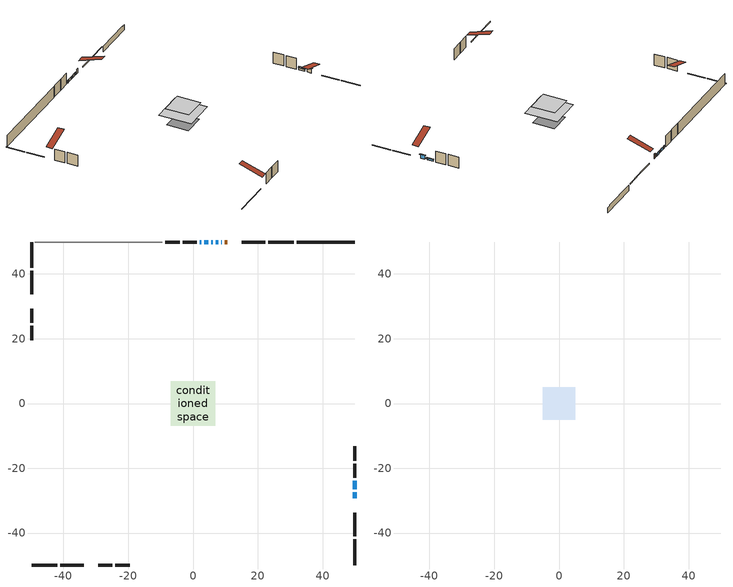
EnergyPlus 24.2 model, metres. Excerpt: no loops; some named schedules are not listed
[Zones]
conditioned space
 floor outside (Floor1 construction): -1.75,-1.75 -1.75,1.75 1.75,1.75 1.75,-1.75 z0.31
 floor adiabatic (AdiabaticFloorConstruction): -6.82,-6.82 -6.82,6.82 6.82,6.82 6.82,-6.82 z2.75
 floor foundation (Slab1 construction): -4.57,-4.57 -4.57,4.57 4.57,4.57 4.57,-4.57 z-2.13
 wall outside (RimJoist1 construction): 31.16,49.88 23.26,49.88 / -49.88,-49.88 -41.98,-49.88 / -49.88,49.88 -49.88,41.98 / 49.88,-49.88 49.88,-41.98 z0.31:0.61
 wall outside (RimJoist2 construction): 22.33,49.88 15.01,49.88 / -41.05,-49.88 -33.73,-49.88 / -49.88,41.05 -49.88,33.73 / 49.88,-41.05 49.88,-33.73 z0.31:0.61
 wall outside (AdiabaticWallConstruction 1): 10.59,49.88 9.8,49.88 z0.31:2.34
 wall outside (AdiabaticWallConstruction): 8.88,49.88 8.75,49.88 / 7.82,49.88 6.95,49.88 / 6.03,49.88 5.58,49.88 / 4.66,49.88 3.5,49.88 / 2.57,49.88 2.1,49.88 z0.31:1.53; 49.88,-29.3 49.88,-27.47 z0.31:1.99; 49.88,-26.54 49.88,-23.9 z0.31:1.12
 wall outside (Wall1 construction): 1.17,49.88 -3.17,49.88 / -29.3,-49.88 -24.96,-49.88 / -49.88,29.3 -49.88,24.96 / 49.88,-22.97 49.88,-18.64 z0.31:5.19
 wall outside (Wall2 construction): -4.1,49.88 -8.58,49.88 / -24.03,-49.88 -19.55,-49.88 / -49.88,24.03 -49.88,19.55 / 49.88,-17.71 49.88,-13.22 z0.31:5.19
 wall foundation (FoundationWall1 construction): 32.09,49.88,-2.13 32.09,49.88,0.31 48.1,49.88,0.31 48.1,49.88,-0.01 49.88,49.88,-0.01 49.88,49.88,-2.13
 wall adiabatic (Wall3 construction): -9.51,49.88 -48.95,49.88 z0.31:5.19
 window (WindowConstruction 5): 8.87,49.88 8.75,49.88 z0.31:1.53
 window (WindowConstruction): 7.82,49.88 6.96,49.88 z0.31:1.53
 window (WindowConstruction 1): 49.88,-29.3 49.88,-27.47 z0.31:1.99
 window (WindowConstruction 2): 6.03,49.88 5.59,49.88 z0.31:1.53
 window (WindowConstruction 3): 4.66,49.88 3.5,49.88 z0.31:1.53
 window (WindowConstruction 4): 49.88,-26.54 49.88,-23.9 z0.31:1.12
 window (WindowConstruction 6): 2.57,49.88 2.1,49.88 z0.31:1.53
 door (Door): 10.59,49.88 9.8,49.88 z0.31:2.34
 ceiling adiabatic (AdiabaticFloorConstruction): 6.82,-6.82 6.82,6.82 -6.82,6.82 -6.82,-6.82 z2.75
attic - vented
 floor to conditioned space (Floor2 construction Reversed): -5.01,-5.01 -5.01,5.01 5.01,5.01 5.01,-5.01 z5.19
 roof outside (Roof1 construction): 11.51,49.88,5.19 11.51,40.12,8.44 14.09,40.12,8.44 14.09,49.88,5.19; -30.23,-49.88,5.19 -30.23,-40.12,8.44 -32.8,-40.12,8.44 -32.8,-49.88,5.19; -49.88,30.23,5.19 -40.12,30.23,8.44 -40.12,32.8,8.44 -49.88,32.8,5.19; 49.88,-30.23,5.19 40.12,-30.23,8.44 40.12,-32.8,8.44 49.88,-32.8,5.19
shading: 49.88,-27.23 49.88,-29.54 50.49,-29.54 50.49,-27.23 z2.23; 49.88,-23.66 49.88,-26.78 50.49,-26.78 50.49,-23.66 z1.36
[Building]
Building 1: Terrain=Suburbs
[Site:Location]
London AP_ON: Latitude {deg}=43.03; Longitude {deg}=-81.15; Time Zone {hr}=-5; Elevation {m}=278; Keep Site Location Information=Yes
[Site:GroundTemperature:Shallow]
3.98693, 1.93205, 1.76749, 2.74264, 6.6573, 10.5537, 13.9317, 16.0716, 16.2534, 14.513, 11.2211, 7.44421
[Site:WaterMainsTemperature]
Calculation Method=Schedule; Temperature Schedule=mains temperature schedule
[Material] Roughness=Rough; Thermal Absorptance=0.9
Name | Thickness {m} | Conductivity {W/m-K} | Density {kg/m3} | Specific Heat {J/kg-K} | Solar Absorptance | Visible Absorptance
asphalt or fiberglass shingles | 0.00635 | 0.162714 | 1121.4 | 1465.45 | 0.4 | 0.4
ceiling loosefill ins | 0.169333 | 0.0480833 | 16.02 | 1046.75 | 0.7 | 0.7
ceiling stud and cavity | 0.1397 | 0.0930096 | 65.682 | 1177.47 | 0.7 | 0.7
concrete 4.0 in. | 0.1016 | 1.803125 | 2242.8 | 837.4 | 0.7 | 0.7
concrete 8.0 in. | 0.2032 | 1.803125 | 2242.8 | 837.4 | 0.7 | 0.7
door material | 0.04445 | 0.053851 | 512.64 | 1214.23 | 0.7 | 0.7
exterior vertical ins | 0.0460229 | 0.029427 | 32.04 | 1214.23 | 0.7 | 0.7
floor covering | 0.0127 | 0.0433444 | 54.468 | 1339.84 | 0.6 | 0.6
floor rigid ins; rim joist rigid ins | 0.051816 | 0.029427 | 32.04 | 1214.23 | 0.7 | 0.7
floor rigid ins 1; wall rigid ins | 0.512978 | 0.029427 | 32.04 | 1214.23 | 0.7 | 0.7
floor stud and cavity | 0.1397 | 0.35706 | 92.3553 | 1139.71 | 0.7 | 0.7
floor stud and cavity 1 | 0.1397 | 1.75129 | 37.0049 | 1207.88 | 0.7 | 0.7
furniture material conditioned space 1 | 0.1524 | 0.115458 | 640.8 | 1214.23 | 0.6 | 0.6
gypsum board | 0.0127 | 0.160291 | 801 | 837.4 | 0.6 | 0.6
gypsum board 1 | 0.0127 | 0.160291 | 801 | 837.4 | 0.7 | 0.7
osb sheathing 0.5 in. | 0.0127 | 0.115458 | 512.64 | 1214.23 | 0.7 | 0.7
osb sheathing 0.5 in. 1 | 0.0127 | 0.115458 | 512.64 | 1214.23 | 0.4 | 0.4
osb sheathing 0.75 in. | 0.01905 | 0.115458 | 512.64 | 1214.23 | 0.7 | 0.7
osb sheathing 2.0 in. | 0.0508 | 0.115458 | 512.64 | 1214.23 | 0.7 | 0.7
rim joist stud and cavity | 0.0508 | 0.0451784 | 125.044 | 1163.47 | 0.6 | 0.6
rim joist stud and cavity 1 | 0.0508 | 0.0348186 | 125.044 | 1163.47 | 0.6 | 0.6
wall stud and cavity | 0.1397 | 0.0820459 | 139.0536 | 1170.24 | 0.7 | 0.7
wall stud and cavity 1 | 0.1397 | 0.0940029 | 139.0536 | 1170.24 | 0.7 | 0.7
wall stud and cavity 2 | 0.1397 | 0.0847139 | 139.0536 | 1170.24 | 0.7 | 0.7
wall stud and cavity 3 | 0.0889 | 0.380278 | 52.3479 | 1209.89 | 0.7 | 0.7
wall stud and cavity 4 | 0.0889 | 0.391764 | 83.0341 | 1211.67 | 0.7 | 0.7
wood siding | 0.0254 | 0.102417 | 544.68 | 1172.36 | 0.4 | 0.4
wood siding 1; wood siding 2; wood siding 3 | 0.0254 | 0.102417 | 544.68 | 1172.36 | 0.7 | 0.7
[WindowMaterial:SimpleGlazingSystem]
Name | U-Factor {W/m2-K} | Solar Heat Gain Coefficient
WindowMaterial | 3.28302 | 0.54
WindowMaterial 1 | 3.29154 | 0.62
WindowMaterial 2 | 3.26996 | 0.46
WindowMaterial 3 | 3.28586 | 0.56
WindowMaterial 4 | 3.281884 | 0.54
WindowMaterial 5 | 5.3447 | 0.57
WindowMaterial 6 | 3.22851 | 0.37
[Construction]
AdiabaticFloorConstruction: floor stud and cavity 1, floor rigid ins 1, osb sheathing 0.75 in., floor covering
AdiabaticWallConstruction: wood siding 2, wall rigid ins, wall stud and cavity 3, gypsum board
AdiabaticWallConstruction 1: wood siding 3, wall rigid ins, wall stud and cavity 3, gypsum board
Door: door material
Floor1 construction: floor stud and cavity, floor rigid ins, osb sheathing 0.75 in., floor covering
Floor2 construction Reversed: gypsum board, ceiling stud and cavity, ceiling loosefill ins
FoundationWall1 construction: concrete 8.0 in., gypsum board 1
furniture construction conditioned space 1: furniture material conditioned space 1
PartitionWallConstruction: gypsum board, wall stud and cavity 4, gypsum board
RimJoist1 construction: wood siding 1, osb sheathing 2.0 in., rim joist stud and cavity
RimJoist2 construction: wood siding 1, rim joist rigid ins, osb sheathing 2.0 in., rim joist stud and cavity 1
Roof1 construction: asphalt or fiberglass shingles
Slab1 construction: concrete 4.0 in.
Wall1 construction: wood siding, osb sheathing 0.5 in., wall stud and cavity, gypsum board
Wall2 construction: wood siding, osb sheathing 0.5 in., wall stud and cavity 1, gypsum board
Wall3 construction: osb sheathing 0.5 in. 1, wall stud and cavity 2, gypsum board
WindowConstruction: WindowMaterial
WindowConstruction 1: WindowMaterial 1
WindowConstruction 2: WindowMaterial 2
WindowConstruction 3: WindowMaterial 3
WindowConstruction 4: WindowMaterial 4
WindowConstruction 5: WindowMaterial 5
WindowConstruction 6: WindowMaterial 6
[Zone] Multiplier=1; Part of Total Floor Area=Yes
Name | Volume {m3}
attic - vented | 53.0133
conditioned space | 663.7
[Space]
Name | Zone | Volume {m3}
attic - vented 1 | attic - vented | 53.0133
conditioned space 1 | conditioned space | 663.7
[ZoneInfiltration:EffectiveLeakageArea]
infil attic - vented 1: Zone or Space=attic - vented 1; Schedule=Always On Discrete; Effective Air Leakage Area {cm2}=4380.65; Stack Coefficient=0.000226208; Wind Coefficient=1.01619e-05
[ZoneMixing]
whole house fan mix: Zone or Space=attic - vented; Schedule=Always On Continuous; Design Flow Rate Calculation Method=Flow/Zone; Design Flow Rate {m3/s}=0; Source Zone or Space=conditioned space
[SurfaceProperty:ExposedFoundationPerimeter]
Slab1: Exposed Perimeter Calculation Method=TotalExposedPerimeter; Total Exposed Perimeter {m}=17.785
[InternalMass] Zone or ZoneList=conditioned space; Space or SpaceList=conditioned space 1
Name | Construction | Surface Area {m2}
furniture mass conditioned space 1 | furniture construction conditioned space 1 | 112.868
partition wall mass | PartitionWallConstruction | 282.171
[Lights]
interior lighting: Zone or ZoneList or Space or SpaceList=conditioned space 1; Schedule=interior lighting schedule; Design Level Calculation Method=LightingLevel; Lighting Level {W}=343.2; Return Air Fraction=0; Fraction Radiant=0.6; Fraction Visible=0.2; Fraction Replaceable=1
[People]
occupants: Zone or ZoneList or Space or SpaceList=conditioned space 1; Number of People Schedule=occupants schedule; Number of People Calculation Method=People; Number of People=3; Fraction Radiant=0.314171; Sensible Heat Fraction=0.56303; Activity Level Schedule=occupants activity schedule; Carbon Dioxide Generation Rate {m3/s-W}=0; Enable ASHRAE 55 Comfort Warnings=No; Mean Radiant Temperature Calculation Type=EnclosureAveraged
[ElectricEquipment] Zone or ZoneList or Space or SpaceList=conditioned space 1; Design Level Calculation Method=EquipmentLevel
Name | Schedule | Design Level {W} | Fraction Latent | Fraction Radiant | Fraction Lost
clothes dryer | clothes dryer schedule | 140.772 | 0.015 | 0.081 | 0.85
clothes washer | clothes washer schedule | 32.1985 | 0.03 | 0.162 | 0.7
cooking range | cooking range schedule | 208.969 | 0.08 | 0.432 | 0.2
dishwasher | dishwasher schedule | 66.8632 | 0.3 | 0.18 | 0.4
fridge | fridge schedule | 72.9452 | 0 | 0.6 | 0
mech vent bath fan 0 | mech vent bath fan 0 schedule | 50.2 | 0 | 0 | 1
mech vent bath fan 1 | mech vent bath fan 1 schedule | 50.2 | 0 | 0 | 1
mech vent house fan | mech vent house fan schedule | 0 | 0 | 0 | 1
mech vent house fan cfis | mech vent house fan cfis schedule | 0 | 0 | 0 | 0
mech vent range fan 0 | mech vent range fan 0 schedule | 57 | 0 | 0 | 1
misc plug loads | misc plug loads schedule | 494.7 | 0.045 | 0.513 | 0.1
whole house fan | Always On Discrete | 0 | 0 | 0 | 1
[OtherEquipment] Zone or ZoneList or Space or SpaceList=conditioned space 1; Design Level Calculation Method=EquipmentLevel
Name | Fuel Type | Schedule | Design Level {W} | Fraction Latent | Fraction Radiant | Fraction Lost
clothes dryer 1 | Electricity | clothes dryer schedule | 0 | 0.015 | 0.081 | 0.85
cooking range 1 | Electricity | cooking range schedule | 0 | 0.08 | 0.432 | 0.2
general water use latent | None | general water use schedule | 59.3978 | 1 | 0 | 0
general water use sensible | None | general water use schedule | -58.539 | 0 | 0.6 | 0
mech vent house fan latent load | None | Always On Discrete | 0 | 1 | 0 | 0
mech vent house fan sensible load | None | Always On Discrete | 0 | 0 | 0 | 0
water heater energy adjustment1 | NaturalGas | Always On Discrete | 0.01 | 0 | 0 | 1
[ZoneInfiltration:DesignFlowRate] Zone or ZoneList or Space or SpaceList=conditioned space 1; Schedule=Always On Discrete; Design Flow Rate Calculation Method=Flow/Zone; Design Flow Rate {m3/s}=0
infil flow; natural vent flow; whole house fan flow
[AvailabilityManager:Scheduled]
furnace airloop Availability Manager: Schedule=Always On Discrete
[Foundation:Kiva]
Foundation Kiva 1: Initial Indoor Air Temperature {C}=18; Wall Height Above Grade {m}=0.309982; Wall Depth Below Slab {m}=0.2032; Custom Block Material Name 1=exterior vertical ins; Custom Block Depth 1 {m}=2.43998; Custom Block X Position 1 {m}=0.2159; Custom Block Z Position 1 {m}=0
[Foundation:Kiva:Settings]
Soil Conductivity {W/m-K}=0.849921; Soil Density {kg/m3}=1842.3; Soil Specific Heat {J/kg-K}=418.7; Ground Solar Absorptivity=0.9; Ground Thermal Absorptivity=0.9; Ground Surface Roughness {m}=0.03; Far-Field Width {m}=40; Deep-Ground Boundary Condition=ZeroFlux; Deep-Ground Depth {m}=40; Minimum Cell Dimension {m}=0.2; Maximum Cell Growth Coefficient=3; Simulation Timestep=Timestep
[Exterior:Lights]
exterior lighting: Schedule=exterior lighting schedule; Design Level {W}=75.6
[EnergyManagementSystem:GlobalVariable]
furnace_airloop_Fan_RTF
infil_program_Qfan
infil_program_Qinf
natural_vent_program_Qnv
natural_vent_program_Qwhf
[EnergyManagementSystem:Sensor]
Name | Output:Variable or Output:Meter Index Key | Output:Variable or Output:Meter
airflow_gain | infil flow | Infiltration Sensible Heat Gain Energy
airflow_gain_1 | natural vent flow | Infiltration Sensible Heat Gain Energy
airflow_gain_2 | whole house fan flow | Infiltration Sensible Heat Gain Energy
airflow_loss | infil flow | Infiltration Sensible Heat Loss Energy
airflow_loss_1 | natural vent flow | Infiltration Sensible Heat Loss Energy
airflow_loss_2 | whole house fan flow | Infiltration Sensible Heat Loss Energy
clg_load_cond |  | Cooling:EnergyTransfer:Zone:CONDITIONED SPACE
clg_sp_s; clg_sp_s_1 | cooling setpoint | Schedule Value
clothes_dryer_exhaust_0_sch_s | clothes dryer exhaust 0 schedule | Schedule Value
cool_season | cooling season schedule | Schedule Value
htg_load_cond |  | Heating:EnergyTransfer:Zone:CONDITIONED SPACE
htg_sp_s; htg_sp_s_1 | heating setpoint | Schedule Value
ig_ee_conv | clothes dryer | Electric Equipment Convective Heating Energy
ig_ee_conv_2 | cooking range | Electric Equipment Convective Heating Energy
ig_ee_conv_4 | fridge | Electric Equipment Convective Heating Energy
ig_ee_conv_5 | misc plug loads | Electric Equipment Convective Heating Energy
ig_ee_conv_6 | whole house fan | Electric Equipment Convective Heating Energy
ig_ee_rad | clothes dryer | Electric Equipment Radiant Heating Energy
ig_ee_rad_2 | cooking range | Electric Equipment Radiant Heating Energy
ig_ee_rad_4 | fridge | Electric Equipment Radiant Heating Energy
ig_ee_rad_5 | misc plug loads | Electric Equipment Radiant Heating Energy
ig_ee_rad_6 | whole house fan | Electric Equipment Radiant Heating Energy
ig_lgt_conv | interior lighting | Lights Convective Heating Energy
ig_lgt_rad | interior lighting | Lights Radiant Heating Energy
ig_lgt_vis | interior lighting | Lights Visible Radiation Heating Energy
ig_oe_conv | clothes dryer 1 | Other Equipment Convective Heating Energy
ig_oe_conv_1 | cooking range 1 | Other Equipment Convective Heating Energy
ig_oe_conv_2 | general water use latent | Other Equipment Convective Heating Energy
ig_oe_conv_3 | general water use sensible | Other Equipment Convective Heating Energy
ig_oe_conv_4 | water heater energy adjustment1 | Other Equipment Convective Heating Energy
ig_oe_rad | clothes dryer 1 | Other Equipment Radiant Heating Energy
ig_oe_rad_1 | cooking range 1 | Other Equipment Radiant Heating Energy
ig_oe_rad_2 | general water use latent | Other Equipment Radiant Heating Energy
ig_oe_rad_3 | general water use sensible | Other Equipment Radiant Heating Energy
ig_oe_rad_4 | water heater energy adjustment1 | Other Equipment Radiant Heating Energy
ig_ppl_conv | occupants | People Convective Heating Energy
ig_ppl_rad | occupants | People Radiant Heating Energy
im_conv | furniture mass conditioned space 1 | Surface Inside Face Convection Heat Gain Energy
im_conv_1 | partition wall mass | Surface Inside Face Convection Heat Gain Energy
im_ig | furniture mass conditioned space 1 | Surface Inside Face Internal Gains Radiation Heat Gain Energy
im_ig_1 | partition wall mass | Surface Inside Face Internal Gains Radiation Heat Gain Energy
im_lgt | furniture mass conditioned space 1 | Surface Inside Face Lights Radiation Heat Gain Energy
im_lgt_1 | partition wall mass | Surface Inside Face Lights Radiation Heat Gain Energy
im_sol | furniture mass conditioned space 1 | Surface Inside Face Solar Radiation Heat Gain Energy
im_sol_1 | partition wall mass | Surface Inside Face Solar Radiation Heat Gain Energy
im_surf | furniture mass conditioned space 1 | Surface Inside Face Net Surface Thermal Radiation Heat Gain Energy
im_surf_1 | partition wall mass | Surface Inside Face Net Surface Thermal Radiation Heat Gain Energy
mech_vent_bath_fan_0_sch_s | mech vent bath fan 0 schedule | Schedule Value
mech_vent_bath_fan_1_sch_s | mech vent bath fan 1 schedule | Schedule Value
mech_vent_range_fan_0_sch_s | mech vent range fan 0 schedule | Schedule Value
mv_conv | mech vent bath fan 0 | Electric Equipment Convective Heating Energy
mv_conv_1 | mech vent bath fan 1 | Electric Equipment Convective Heating Energy
mv_conv_2 | mech vent house fan | Electric Equipment Convective Heating Energy
mv_conv_3 | mech vent house fan cfis | Electric Equipment Convective Heating Energy
mv_conv_4 | mech vent range fan 0 | Electric Equipment Convective Heating Energy
mv_conv_5 | mech vent house fan latent load | Other Equipment Convective Heating Energy
mv_conv_6 | mech vent house fan sensible load | Other Equipment Convective Heating Energy
mv_rad | mech vent bath fan 0 | Electric Equipment Radiant Heating Energy
mv_rad_1 | mech vent bath fan 1 | Electric Equipment Radiant Heating Energy
mv_rad_2 | mech vent house fan | Electric Equipment Radiant Heating Energy
mv_rad_3 | mech vent house fan cfis | Electric Equipment Radiant Heating Energy
mv_rad_4 | mech vent range fan 0 | Electric Equipment Radiant Heating Energy
mv_rad_5 | mech vent house fan latent load | Other Equipment Radiant Heating Energy
mv_rad_6 | mech vent house fan sensible load | Other Equipment Radiant Heating Energy
natural_vent_s | natural vent schedule | Schedule Value
out_pb_s |  | Site Outdoor Air Barometric Pressure
out_wt_s |  | Site Outdoor Air Humidity Ratio
site_vw_s |  | Site Wind Speed
ss_back_out | Window1 | Surface Window Shortwave from Zone Back Out Window Heat Transfer Rate
ss_back_out_1 | Window2 | Surface Window Shortwave from Zone Back Out Window Heat Transfer Rate
ss_back_out_2 | Window3 | Surface Window Shortwave from Zone Back Out Window Heat Transfer Rate
ss_back_out_3 | Window4 | Surface Window Shortwave from Zone Back Out Window Heat Transfer Rate
ss_back_out_4 | Window5 | Surface Window Shortwave from Zone Back Out Window Heat Transfer Rate
ss_back_out_5 | Window6 | Surface Window Shortwave from Zone Back Out Window Heat Transfer Rate
ss_back_out_6 | Window8 | Surface Window Shortwave from Zone Back Out Window Heat Transfer Rate
ss_conv | Door1 | Surface Inside Face Convection Heat Gain Energy
ss_conv_1 | Window1 | Surface Inside Face Convection Heat Gain Energy
ss_conv_2 | Window2 | Surface Inside Face Convection Heat Gain Energy
ss_conv_3 | Window3 | Surface Inside Face Convection Heat Gain Energy
ss_conv_4 | Window4 | Surface Inside Face Convection Heat Gain Energy
ss_conv_5 | Window5 | Surface Inside Face Convection Heat Gain Energy
ss_conv_6 | Window6 | Surface Inside Face Convection Heat Gain Energy
ss_conv_7 | Window8 | Surface Inside Face Convection Heat Gain Energy
ss_ig | Door1 | Surface Inside Face Internal Gains Radiation Heat Gain Energy
ss_ig_1 | Window1 | Surface Inside Face Internal Gains Radiation Heat Gain Energy
ss_ig_2 | Window2 | Surface Inside Face Internal Gains Radiation Heat Gain Energy
ss_ig_3 | Window3 | Surface Inside Face Internal Gains Radiation Heat Gain Energy
ss_ig_4 | Window4 | Surface Inside Face Internal Gains Radiation Heat Gain Energy
ss_ig_5 | Window5 | Surface Inside Face Internal Gains Radiation Heat Gain Energy
ss_ig_6 | Window6 | Surface Inside Face Internal Gains Radiation Heat Gain Energy
ss_ig_7 | Window8 | Surface Inside Face Internal Gains Radiation Heat Gain Energy
ss_lgt | Door1 | Surface Inside Face Lights Radiation Heat Gain Energy
ss_sol | Door1 | Surface Inside Face Solar Radiation Heat Gain Energy
ss_surf | Door1 | Surface Inside Face Net Surface Thermal Radiation Heat Gain Energy
ss_surf_1 | Window1 | Surface Inside Face Net Surface Thermal Radiation Heat Gain Energy
ss_surf_2 | Window2 | Surface Inside Face Net Surface Thermal Radiation Heat Gain Energy
ss_surf_3 | Window3 | Surface Inside Face Net Surface Thermal Radiation Heat Gain Energy
ss_surf_4 | Window4 | Surface Inside Face Net Surface Thermal Radiation Heat Gain Energy
ss_surf_5 | Window5 | Surface Inside Face Net Surface Thermal Radiation Heat Gain Energy
ss_surf_6 | Window6 | Surface Inside Face Net Surface Thermal Radiation Heat Gain Energy
ss_surf_7 | Window8 | Surface Inside Face Net Surface Thermal Radiation Heat Gain Energy
ss_trans_in | Window1 | Surface Window Transmitted Solar Radiation Rate
ss_trans_in_1 | Window2 | Surface Window Transmitted Solar Radiation Rate
ss_trans_in_2 | Window3 | Surface Window Transmitted Solar Radiation Rate
ss_trans_in_3 | Window4 | Surface Window Transmitted Solar Radiation Rate
ss_trans_in_4 | Window5 | Surface Window Transmitted Solar Radiation Rate
ss_trans_in_5 | Window6 | Surface Window Transmitted Solar Radiation Rate
ss_trans_in_6 | Window8 | Surface Window Transmitted Solar Radiation Rate
ss_trans_out | Window1 | Surface Inside Face Initial Transmitted Diffuse Transmitted Out Window Solar Radiation Rate
ss_trans_out_1 | Window2 | Surface Inside Face Initial Transmitted Diffuse Transmitted Out Window Solar Radiation Rate
ss_trans_out_2 | Window3 | Surface Inside Face Initial Transmitted Diffuse Transmitted Out Window Solar Radiation Rate
ss_trans_out_3 | Window4 | Surface Inside Face Initial Transmitted Diffuse Transmitted Out Window Solar Radiation Rate
ss_trans_out_4 | Window5 | Surface Inside Face Initial Transmitted Diffuse Transmitted Out Window Solar Radiation Rate
ss_trans_out_5 | Window6 | Surface Inside Face Initial Transmitted Diffuse Transmitted Out Window Solar Radiation Rate
ss_trans_out_6 | Window8 | Surface Inside Face Initial Transmitted Diffuse Transmitted Out Window Solar Radiation Rate
s_conv | Floor1 | Surface Inside Face Convection Heat Gain Energy
s_conv_1 | Floor2 | Surface Inside Face Convection Heat Gain Energy
s_conv_10 | RimJoist2:180 | Surface Inside Face Convection Heat Gain Energy
s_conv_11 | RimJoist2:270 | Surface Inside Face Convection Heat Gain Energy
s_conv_12 | RimJoist2:90 | Surface Inside Face Convection Heat Gain Energy
s_conv_13 | Slab1 | Surface Inside Face Convection Heat Gain Energy
s_conv_14 | Wall1:0 | Surface Inside Face Convection Heat Gain Energy
s_conv_15 | Wall1:180 | Surface Inside Face Convection Heat Gain Energy
s_conv_16 | Wall1:270 | Surface Inside Face Convection Heat Gain Energy
s_conv_17 | Wall1:90 | Surface Inside Face Convection Heat Gain Energy
s_conv_18 | Wall2:0 | Surface Inside Face Convection Heat Gain Energy
s_conv_19 | Wall2:180 | Surface Inside Face Convection Heat Gain Energy
s_conv_2 | FoundationWall1 | Surface Inside Face Convection Heat Gain Energy
s_conv_20 | Wall2:270 | Surface Inside Face Convection Heat Gain Energy
s_conv_21 | Wall2:90 | Surface Inside Face Convection Heat Gain Energy
s_conv_22 | Wall3 | Surface Inside Face Convection Heat Gain Energy
s_conv_3 | inferred conditioned ceiling | Surface Inside Face Convection Heat Gain Energy
s_conv_4 | inferred conditioned floor | Surface Inside Face Convection Heat Gain Energy
s_conv_5 | RimJoist1:0 | Surface Inside Face Convection Heat Gain Energy
s_conv_6 | RimJoist1:180 | Surface Inside Face Convection Heat Gain Energy
s_conv_7 | RimJoist1:270 | Surface Inside Face Convection Heat Gain Energy
s_conv_8 | RimJoist1:90 | Surface Inside Face Convection Heat Gain Energy
s_conv_9 | RimJoist2:0 | Surface Inside Face Convection Heat Gain Energy
s_ig | Floor1 | Surface Inside Face Internal Gains Radiation Heat Gain Energy
s_ig_1 | Floor2 | Surface Inside Face Internal Gains Radiation Heat Gain Energy
s_ig_10 | RimJoist2:180 | Surface Inside Face Internal Gains Radiation Heat Gain Energy
s_ig_11 | RimJoist2:270 | Surface Inside Face Internal Gains Radiation Heat Gain Energy
s_ig_12 | RimJoist2:90 | Surface Inside Face Internal Gains Radiation Heat Gain Energy
s_ig_13 | Slab1 | Surface Inside Face Internal Gains Radiation Heat Gain Energy
s_ig_14 | Wall1:0 | Surface Inside Face Internal Gains Radiation Heat Gain Energy
s_ig_15 | Wall1:180 | Surface Inside Face Internal Gains Radiation Heat Gain Energy
s_ig_16 | Wall1:270 | Surface Inside Face Internal Gains Radiation Heat Gain Energy
s_ig_17 | Wall1:90 | Surface Inside Face Internal Gains Radiation Heat Gain Energy
s_ig_18 | Wall2:0 | Surface Inside Face Internal Gains Radiation Heat Gain Energy
s_ig_19 | Wall2:180 | Surface Inside Face Internal Gains Radiation Heat Gain Energy
s_ig_2 | FoundationWall1 | Surface Inside Face Internal Gains Radiation Heat Gain Energy
s_ig_20 | Wall2:270 | Surface Inside Face Internal Gains Radiation Heat Gain Energy
s_ig_21 | Wall2:90 | Surface Inside Face Internal Gains Radiation Heat Gain Energy
s_ig_22 | Wall3 | Surface Inside Face Internal Gains Radiation Heat Gain Energy
s_ig_3 | inferred conditioned ceiling | Surface Inside Face Internal Gains Radiation Heat Gain Energy
s_ig_4 | inferred conditioned floor | Surface Inside Face Internal Gains Radiation Heat Gain Energy
s_ig_5 | RimJoist1:0 | Surface Inside Face Internal Gains Radiation Heat Gain Energy
s_ig_6 | RimJoist1:180 | Surface Inside Face Internal Gains Radiation Heat Gain Energy
s_ig_7 | RimJoist1:270 | Surface Inside Face Internal Gains Radiation Heat Gain Energy
s_ig_8 | RimJoist1:90 | Surface Inside Face Internal Gains Radiation Heat Gain Energy
s_ig_9 | RimJoist2:0 | Surface Inside Face Internal Gains Radiation Heat Gain Energy
s_lgt | Floor1 | Surface Inside Face Lights Radiation Heat Gain Energy
s_lgt_1 | Floor2 | Surface Inside Face Lights Radiation Heat Gain Energy
s_lgt_10 | RimJoist2:180 | Surface Inside Face Lights Radiation Heat Gain Energy
s_lgt_11 | RimJoist2:270 | Surface Inside Face Lights Radiation Heat Gain Energy
s_lgt_12 | RimJoist2:90 | Surface Inside Face Lights Radiation Heat Gain Energy
s_lgt_13 | Slab1 | Surface Inside Face Lights Radiation Heat Gain Energy
